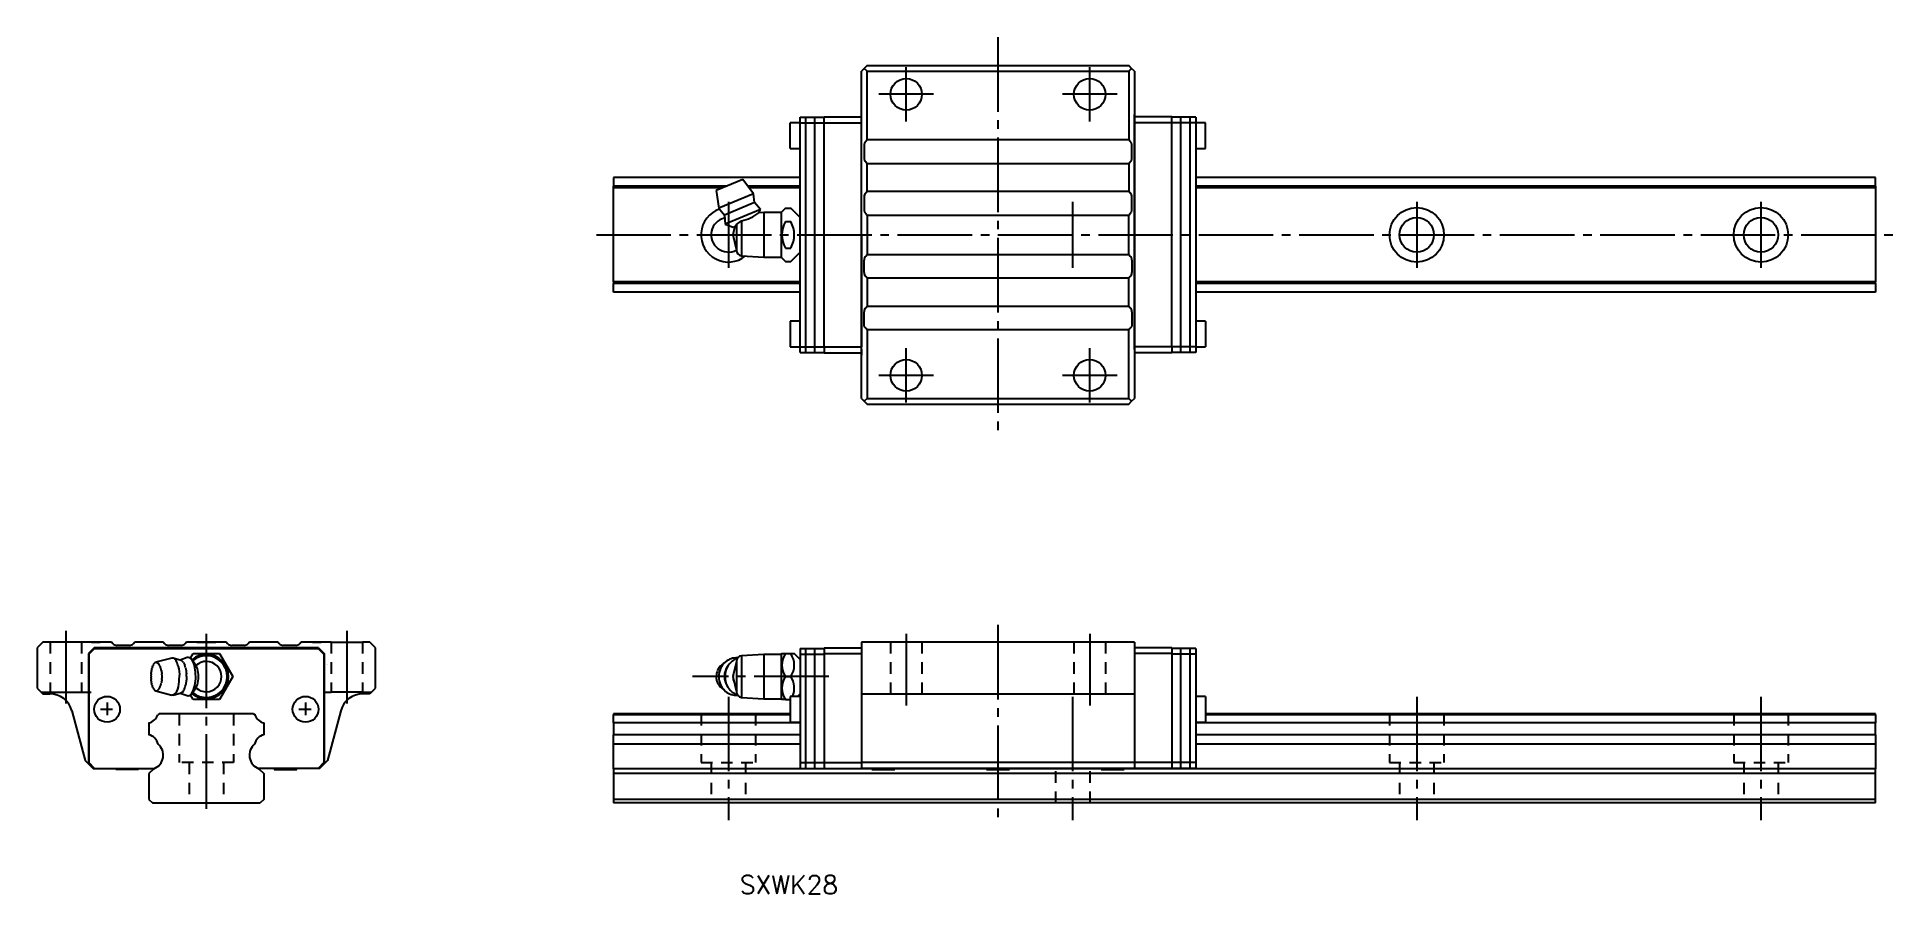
# Model space of a CAD drawing. Extents: x -67 to 257, y 1977 to 2127.
import ezdxf

# ---------------------------------------------------------------- set-up
doc = ezdxf.new("R2010")
doc.units = 0
doc.linetypes.add('CENTER', pattern=[17.5, 13, -1.5, 1.5, -1.5])
doc.linetypes.add('DASHED', pattern=[3.5, 2, -1.5])
doc.layers.get('0').update_dxf_attribs({"linetype": 'CONTINUOUS'})
doc.layers.add('CENTER', color=1, linetype='CENTER')
doc.styles.get("Standard").update_dxf_attribs({"font": 'txt.shx', "bigfont": '@extfont2.shx'})

msp = doc.modelspace()

# ---------------------------------------------------------------- linework, layer by layer
at = {"color": 7, "linetype": 'CONTINUOUS'}
for p, q in [((77.34, 2121.29), (76.84, 2120.79)), ((76.84, 2063.79), (76.84, 2120.79)), ((77.84, 2121.79), (77.34, 2121.29)), ((77.84, 2120.79), (77.34, 2121.29)), ((77.84, 2121.79), (123.44, 2121.79)), ((77.84, 2108.84), (77.84, 2120.79)), ((77.84, 2120.79), (123.44, 2120.79)), ((123.94, 2121.29), (123.44, 2121.79)), ((123.94, 2121.29), (123.44, 2120.79)), ((123.44, 2120.79), (123.44, 2108.84)), ((124.44, 2120.79), (123.94, 2121.29)), ((124.44, 2120.79), (124.44, 2063.79)), ((66.14, 2071.79), (66.14, 2112.79)), ((66.14, 2112.79), (70.34, 2112.79)), ((67.14, 2071.79), (67.14, 2112.79)), ((68.74, 2071.79), (68.74, 2112.79)), ((70.34, 2112.84), (76.84, 2112.84)), ((70.34, 2111.84), (70.34, 2112.84)), ((76.84, 2112.29), (76.84, 2113.29)), ((76.84, 2111.84), (76.84, 2112.89)), ((124.44, 2112.29), (124.44, 2113.29)), ((124.44, 2112.89), (124.44, 2111.84)), ((130.94, 2112.84), (124.44, 2112.84)), ((130.94, 2111.84), (130.94, 2112.84)), ((135.14, 2112.79), (130.94, 2112.79)), ((132.54, 2071.79), (132.54, 2112.79)), ((134.14, 2071.79), (134.14, 2112.79)), ((135.14, 2112.79), (135.14, 2071.79)), ((64.44, 2107.34), (64.44, 2111.84)), ((66.14, 2111.84), (64.44, 2111.84)), ((66.14, 2111.79), (70.34, 2111.79)), ((70.34, 2072.74), (70.34, 2111.84)), ((70.34, 2111.84), (76.84, 2111.84)), ((76.84, 2072.29), (76.84, 2112.29)), ((76.84, 2092.29), (76.84, 2111.84)), ((76.84, 2092.29), (76.84, 2111.84)), ((124.44, 2072.29), (124.44, 2112.29)), ((130.94, 2111.84), (124.44, 2111.84)), ((124.44, 2092.29), (124.44, 2111.84)), ((124.44, 2111.84), (124.44, 2092.29)), ((130.94, 2072.74), (130.94, 2111.84)), ((135.14, 2111.79), (130.94, 2111.79)), ((136.84, 2111.84), (135.14, 2111.84)), ((136.84, 2107.34), (136.84, 2111.84)), ((64.44, 2107.34), (66.14, 2107.34)), ((77.3, 2107.98), (77.29, 2107.93)), ((77.29, 2107.93), (77.29, 2107.88)), ((77.29, 2107.88), (77.29, 2105.71)), ((77.31, 2108.07), (77.3, 2108.02)), ((77.3, 2108.02), (77.3, 2107.98)), ((77.32, 2108.12), (77.31, 2108.07)), ((77.34, 2108.17), (77.32, 2108.12)), ((77.35, 2108.21), (77.34, 2108.17)), ((77.37, 2108.26), (77.35, 2108.21)), ((77.39, 2108.3), (77.37, 2108.26)), ((77.41, 2108.35), (77.39, 2108.3)), ((77.43, 2108.39), (77.41, 2108.35)), ((77.46, 2108.43), (77.43, 2108.39)), ((77.49, 2108.47), (77.46, 2108.43)), ((77.52, 2108.51), (77.49, 2108.47)), ((77.55, 2108.55), (77.52, 2108.51)), ((77.59, 2108.58), (77.55, 2108.55)), ((77.84, 2108.84), (77.59, 2108.58)), ((123.44, 2108.84), (77.84, 2108.84)), ((123.7, 2108.58), (123.44, 2108.84)), ((123.73, 2108.55), (123.7, 2108.58)), ((123.77, 2108.51), (123.73, 2108.55)), ((123.8, 2108.47), (123.77, 2108.51)), ((123.82, 2108.43), (123.8, 2108.47)), ((123.85, 2108.39), (123.82, 2108.43)), ((123.87, 2108.35), (123.85, 2108.39)), ((123.9, 2108.3), (123.87, 2108.35)), ((123.92, 2108.26), (123.9, 2108.3)), ((123.93, 2108.21), (123.92, 2108.26)), ((123.95, 2108.17), (123.93, 2108.21)), ((123.96, 2108.12), (123.95, 2108.17)), ((123.97, 2108.07), (123.96, 2108.12)), ((123.98, 2108.02), (123.97, 2108.07)), ((123.99, 2107.98), (123.98, 2108.02)), ((123.99, 2107.93), (123.99, 2107.98)), ((123.99, 2107.88), (123.99, 2107.93)), ((123.99, 2105.71), (123.99, 2107.88)), ((135.14, 2107.34), (136.84, 2107.34)), ((77.59, 2105), (77.84, 2104.74)), ((77.84, 2104.74), (123.44, 2104.74)), ((77.84, 2099.84), (77.84, 2104.74)), ((123.44, 2104.74), (123.7, 2105)), ((123.44, 2104.74), (123.44, 2099.84)), ((66.14, 2102.29), (33.64, 2102.29)), ((33.64, 2102.29), (33.64, 2100.77)), ((53.36, 2100.77), (33.64, 2100.77)), ((33.64, 2100.49), (33.64, 2100.77)), ((33.64, 2084.09), (33.64, 2100.49)), ((52.68, 2100.49), (33.64, 2100.49)), ((56.15, 2101.93), (51.54, 2100.02)), ((51.54, 2100.02), (51.98, 2096.96)), ((58, 2099.45), (56.15, 2101.93)), ((66.14, 2100.77), (57.02, 2100.77)), ((66.14, 2100.49), (57.23, 2100.49)), ((77.84, 2099.84), (77.59, 2099.58)), ((123.44, 2099.84), (77.84, 2099.84)), ((123.7, 2099.58), (123.44, 2099.84)), ((253.64, 2102.29), (135.14, 2102.29)), ((253.64, 2100.77), (135.14, 2100.77)), ((253.64, 2100.49), (135.14, 2100.49)), ((253.64, 2100.77), (253.64, 2102.29)), ((253.64, 2100.77), (253.64, 2100.49)), ((253.64, 2100.49), (253.64, 2084.09)), ((58, 2099.45), (51.98, 2096.96)), ((51.98, 2096.96), (52.95, 2095.73)), ((58.19, 2097.9), (52.95, 2095.73)), ((59.23, 2096.71), (53.06, 2094.15)), ((58.19, 2097.9), (58, 2099.45)), ((59.23, 2096.71), (58.19, 2097.9)), ((58.95, 2096.11), (59.23, 2096.71)), ((63.59, 2096.91), (62.84, 2096.17)), ((63.59, 2096.91), (64.52, 2096.91)), ((66.14, 2095.29), (64.52, 2096.91)), ((77.29, 2098.88), (77.29, 2096.71)), ((123.99, 2096.71), (123.99, 2098.88)), ((52.95, 2095.73), (53.06, 2094.15)), ((53.06, 2094.15), (54.45, 2093.65)), ((54.78, 2093.79), (54.44, 2092.29)), ((54.45, 2093.65), (54.92, 2093.84)), ((54.92, 2093.84), (55.04, 2094.1)), ((55.04, 2094.1), (55.92, 2094.74)), ((55.04, 2094.1), (55.04, 2089.64)), ((55.92, 2094.74), (55.92, 2088.65)), ((59.84, 2096.17), (58.95, 2096.11)), ((58.95, 2096.11), (58.95, 2096.11)), ((58.95, 2096.11), (58.95, 2096.11)), ((59.84, 2096.17), (59.84, 2088.42)), ((62.84, 2096.17), (59.84, 2096.17)), ((62.84, 2096.17), (62.84, 2088.42)), ((63.59, 2094.6), (64.52, 2094.6)), ((77.59, 2096), (77.84, 2095.74)), ((77.84, 2095.74), (123.44, 2095.74)), ((77.84, 2095.74), (77.84, 2088.84)), ((77.84, 2093.94), (77.84, 2090.64)), ((123.44, 2095.74), (123.7, 2096)), ((123.44, 2088.84), (123.44, 2095.74)), ((123.44, 2090.64), (123.44, 2093.94)), ((54.44, 2092.29), (55.04, 2089.64)), ((63.59, 2089.98), (64.52, 2089.98)), ((76.84, 2092.29), (76.84, 2072.74)), ((76.84, 2072.74), (76.84, 2092.29)), ((124.44, 2092.29), (124.44, 2072.74)), ((124.44, 2092.29), (124.44, 2072.74)), ((55.92, 2088.65), (59.84, 2088.42)), ((59.84, 2088.42), (62.84, 2088.42)), ((62.84, 2088.42), (63.59, 2087.67)), ((63.59, 2087.67), (64.52, 2087.67)), ((64.52, 2087.67), (66.14, 2089.29)), ((77.29, 2085.71), (77.29, 2087.88)), ((77.59, 2088.58), (77.84, 2088.84)), ((77.84, 2088.84), (123.44, 2088.84)), ((123.44, 2088.84), (123.7, 2088.58)), ((123.99, 2087.88), (123.99, 2085.71)), ((66.14, 2084.09), (33.64, 2084.09)), ((33.64, 2084.09), (33.64, 2083.81)), ((66.14, 2083.81), (33.64, 2083.81)), ((33.64, 2082.29), (33.64, 2083.81)), ((77.84, 2084.74), (77.59, 2085)), ((123.44, 2084.74), (77.84, 2084.74)), ((77.84, 2084.74), (77.84, 2079.84)), ((123.7, 2085), (123.44, 2084.74)), ((123.44, 2079.84), (123.44, 2084.74)), ((253.64, 2084.09), (135.14, 2084.09)), ((253.64, 2083.81), (135.14, 2083.81)), ((253.64, 2083.81), (253.64, 2084.09)), ((253.64, 2083.81), (253.64, 2082.29)), ((66.14, 2082.29), (33.64, 2082.29)), ((253.64, 2082.29), (135.14, 2082.29)), ((66.14, 2077.24), (64.44, 2077.24)), ((64.44, 2077.24), (64.44, 2072.74)), ((77.29, 2076.71), (77.29, 2078.88)), ((77.59, 2079.58), (77.84, 2079.84)), ((77.84, 2079.84), (123.44, 2079.84)), ((123.44, 2079.84), (123.7, 2079.58)), ((123.99, 2078.88), (123.99, 2076.71)), ((136.84, 2077.24), (135.14, 2077.24)), ((136.84, 2077.24), (136.84, 2072.74)), ((77.29, 2076.66), (77.29, 2076.71)), ((77.3, 2076.61), (77.29, 2076.66)), ((77.3, 2076.56), (77.3, 2076.61)), ((77.31, 2076.51), (77.3, 2076.56)), ((77.32, 2076.46), (77.31, 2076.51)), ((77.34, 2076.42), (77.32, 2076.46)), ((77.35, 2076.37), (77.34, 2076.42)), ((77.37, 2076.32), (77.35, 2076.37)), ((77.39, 2076.28), (77.37, 2076.32)), ((77.41, 2076.23), (77.39, 2076.28)), ((77.43, 2076.19), (77.41, 2076.23)), ((77.46, 2076.15), (77.43, 2076.19)), ((77.49, 2076.11), (77.46, 2076.15)), ((77.52, 2076.07), (77.49, 2076.11)), ((77.55, 2076.03), (77.52, 2076.07)), ((77.59, 2076), (77.55, 2076.03)), ((77.84, 2075.74), (77.59, 2076)), ((123.44, 2075.74), (77.84, 2075.74)), ((77.84, 2075.74), (77.84, 2063.79)), ((123.7, 2076), (123.44, 2075.74)), ((123.44, 2063.79), (123.44, 2075.74)), ((123.73, 2076.03), (123.7, 2076)), ((123.77, 2076.07), (123.73, 2076.03)), ((123.8, 2076.11), (123.77, 2076.07)), ((123.82, 2076.15), (123.8, 2076.11)), ((123.85, 2076.19), (123.82, 2076.15)), ((123.87, 2076.23), (123.85, 2076.19)), ((123.9, 2076.28), (123.87, 2076.23)), ((123.92, 2076.32), (123.9, 2076.28)), ((123.93, 2076.37), (123.92, 2076.32)), ((123.95, 2076.42), (123.93, 2076.37)), ((123.96, 2076.46), (123.95, 2076.42)), ((123.97, 2076.51), (123.96, 2076.46)), ((123.98, 2076.56), (123.97, 2076.51)), ((123.99, 2076.61), (123.98, 2076.56)), ((123.99, 2076.71), (123.99, 2076.66)), ((123.99, 2076.66), (123.99, 2076.61)), ((64.44, 2072.74), (66.14, 2072.74)), ((66.14, 2072.79), (70.34, 2072.79)), ((66.14, 2071.79), (70.34, 2071.79)), ((70.34, 2072.74), (76.84, 2072.74)), ((70.34, 2072.74), (70.34, 2071.74)), ((70.34, 2071.74), (76.84, 2071.74)), ((76.84, 2071.69), (76.84, 2072.74)), ((76.84, 2072.29), (76.84, 2071.29)), ((130.94, 2072.74), (124.44, 2072.74)), ((124.44, 2072.74), (124.44, 2071.69)), ((124.44, 2072.29), (124.44, 2071.29)), ((130.94, 2071.74), (124.44, 2071.74)), ((135.14, 2072.79), (130.94, 2072.79)), ((130.94, 2072.74), (130.94, 2071.74)), ((135.14, 2071.79), (130.94, 2071.79)), ((135.14, 2072.74), (136.84, 2072.74)), ((76.84, 2063.79), (77.34, 2063.29)), ((77.84, 2063.79), (77.34, 2063.29)), ((77.34, 2063.29), (77.84, 2062.79)), ((77.84, 2063.79), (123.44, 2063.79)), ((77.84, 2062.79), (123.44, 2062.79)), ((123.94, 2063.29), (123.44, 2063.79)), ((123.44, 2062.79), (123.94, 2063.29)), ((123.94, 2063.29), (124.44, 2063.79)), ((-65.86, 2021.29), (-66.86, 2020.29)), ((-66.86, 2020.29), (-66.86, 2013.29)), ((-64.61, 2021.29), (-65.86, 2021.29)), ((-59.11, 2021.29), (-64.61, 2021.29)), ((-53.91, 2021.29), (-59.11, 2021.29)), ((-56.91, 2020.29), (-57.91, 2019.29)), ((-57.91, 2019.29), (-57.91, 2000.29)), ((-56.86, 2020.19), (-57.86, 2019.19)), ((-56.86, 2020.19), (-57.86, 2019.19)), ((-57.86, 2019.19), (-57.86, 2009.59)), ((-57.86, 2019.19), (-57.86, 2012.09)), ((-57.36, 2021.29), (-55.86, 2021.29)), ((-17.81, 2020.29), (-56.91, 2020.29)), ((-56.86, 2020.19), (-37.36, 2020.19)), ((-37.36, 2020.19), (-56.86, 2020.19)), ((-53.65, 2021.03), (-53.91, 2021.29)), ((-50.77, 2020.74), (-52.94, 2020.74)), ((-49.81, 2021.29), (-50.06, 2021.03)), ((-44.91, 2021.29), (-49.81, 2021.29)), ((-44.65, 2021.03), (-44.91, 2021.29)), ((-41.77, 2020.74), (-43.94, 2020.74)), ((-40.81, 2021.29), (-41.06, 2021.03)), ((-33.91, 2021.29), (-40.81, 2021.29)), ((-40.13, 2018.49), (-39.67, 2019.29)), ((-39.67, 2019.29), (-35.05, 2019.29)), ((-35.71, 2021.29), (-39.01, 2021.29)), ((-39.01, 2021.29), (-35.71, 2021.29)), ((-37.36, 2020.19), (-17.86, 2020.19)), ((-37.36, 2020.19), (-17.86, 2020.19)), ((-17.86, 2020.19), (-37.36, 2020.19)), ((-35.05, 2019.29), (-32.74, 2015.29)), ((-33.65, 2021.03), (-33.91, 2021.29)), ((-30.77, 2020.74), (-32.94, 2020.74)), ((-29.81, 2021.29), (-30.06, 2021.03)), ((-24.91, 2021.29), (-29.81, 2021.29)), ((-24.65, 2021.03), (-24.91, 2021.29)), ((-21.77, 2020.74), (-23.94, 2020.74)), ((-20.81, 2021.29), (-21.06, 2021.03)), ((-15.61, 2021.29), (-20.81, 2021.29)), ((-18.86, 2021.29), (-17.36, 2021.29)), ((-17.86, 2020.19), (-16.86, 2019.19)), ((-17.86, 2020.19), (-16.86, 2019.19)), ((-17.86, 2020.19), (-16.86, 2019.19)), ((-17.81, 2020.29), (-16.81, 2019.29)), ((-16.86, 2019.19), (-16.86, 2009.59)), ((-16.86, 2019.19), (-16.86, 2012.09)), ((-16.86, 2019.19), (-16.86, 2012.09)), ((-16.81, 2019.29), (-16.81, 2000.29)), ((-15.61, 2021.29), (-10.11, 2021.29)), ((-8.86, 2021.29), (-10.11, 2021.29)), ((-7.86, 2020.29), (-8.86, 2021.29)), ((-7.86, 2013.29), (-7.86, 2020.29)), ((59.84, 2019.17), (55.92, 2018.93)), ((55.92, 2018.93), (55.92, 2011.65)), ((62.84, 2019.17), (59.84, 2019.17)), ((59.84, 2019.17), (59.84, 2011.42)), ((62.97, 2019.29), (62.84, 2019.17)), ((62.84, 2019.17), (62.84, 2011.42)), ((62.97, 2019.29), (63.59, 2019.29)), ((63.59, 2019.29), (64.52, 2019.29)), ((64.52, 2019.29), (65.14, 2019.29)), ((66.14, 2018.29), (65.14, 2019.29)), ((66.14, 2020.19), (66.14, 1999.29)), ((66.14, 2020.19), (70.34, 2020.19)), ((66.14, 2019.19), (70.34, 2019.19)), ((67.14, 1999.29), (67.14, 2020.19)), ((68.74, 1999.29), (68.74, 2020.19)), ((70.34, 2020.29), (76.84, 2020.29)), ((70.34, 2020.29), (70.34, 2019.29)), ((70.34, 2019.29), (76.84, 2019.29)), ((70.34, 2019.29), (70.34, 2000.29)), ((124.44, 2021.29), (76.84, 2021.29)), ((76.84, 2021.29), (76.84, 2020.29)), ((76.84, 2020.29), (76.84, 2013.79)), ((124.44, 2021.29), (124.44, 2020.29)), ((130.94, 2020.29), (124.44, 2020.29)), ((124.44, 2020.29), (124.44, 2013.79)), ((130.94, 2019.29), (124.44, 2019.29)), ((130.94, 2020.29), (130.94, 2019.29)), ((135.14, 2020.19), (130.94, 2020.19)), ((130.94, 2019.29), (130.94, 2000.29)), ((135.14, 2019.19), (130.94, 2019.19)), ((132.54, 1999.29), (132.54, 2020.19)), ((134.14, 1999.29), (134.14, 2020.19)), ((135.14, 2020.19), (135.14, 1999.29)), ((-43.4, 2018.53), (-46.14, 2017.78)), ((-43.12, 2018.53), (-43.4, 2018.53)), ((-41.76, 2018.11), (-43.12, 2018.53)), ((-40.68, 2018.6), (-41.9, 2018.15)), ((-39.5, 2017.71), (-39.92, 2018.27)), ((-39.17, 2017.22), (-39.5, 2017.71)), ((-38.91, 2016.72), (-39.17, 2017.22)), ((53.15, 2017.87), (52.43, 2017.27)), ((55.04, 2017.94), (54.44, 2015.29)), ((55.04, 2017.94), (55.04, 2012.64)), ((-66.86, 2013.29), (-66.16, 2012.59)), ((-66.16, 2012.59), (-65.86, 2012.29)), ((-66.16, 2012.59), (-64.61, 2012.59)), ((-65.86, 2012.29), (-64.66, 2012.29)), ((-64.61, 2012.59), (-59.11, 2012.59)), ((-59.11, 2012.59), (-57.46, 2012.59)), ((-46.14, 2012.81), (-43.4, 2012.05)), ((-43.12, 2012.05), (-41.76, 2012.48)), ((-41.9, 2012.43), (-40.68, 2011.98)), ((-39.92, 2012.31), (-39.5, 2012.87)), ((-39.5, 2012.87), (-39.17, 2013.36)), ((-39.17, 2013.36), (-38.91, 2013.86)), ((-32.74, 2015.29), (-35.05, 2011.29)), ((-16.81, 2012.59), (-15.61, 2012.59)), ((-10.11, 2012.59), (-15.61, 2012.59)), ((-10.11, 2012.59), (-8.56, 2012.59)), ((-8.86, 2012.29), (-10.06, 2012.29)), ((-8.56, 2012.59), (-8.86, 2012.29)), ((-8.56, 2012.59), (-7.86, 2013.29)), ((54.44, 2015.29), (55.04, 2012.64)), ((63.59, 2015.29), (64.52, 2015.29)), ((65.69, 2011.84), (66.14, 2012.29)), ((76.84, 2013.79), (76.84, 2000.29)), ((76.84, 2012.29), (124.44, 2012.29)), ((124.44, 2013.79), (124.44, 2000.29)), ((-60.8, 2009.33), (-58.47, 2000.66)), ((-57.86, 2009.59), (-57.86, 2000.29)), ((-55.81, 2009.59), (-53.71, 2009.59)), ((-54.66, 2010.79), (-54.66, 2008.59)), ((-43.12, 2012.05), (-43.4, 2012.05)), ((-39.67, 2011.29), (-40.13, 2012.09)), ((-35.05, 2011.29), (-39.67, 2011.29)), ((-21.21, 2009.59), (-19.11, 2009.59)), ((-20.06, 2010.79), (-20.06, 2008.59)), ((-16.86, 2009.59), (-16.86, 2000.29)), ((-13.92, 2009.33), (-16.24, 2000.66)), ((55.92, 2011.65), (59.84, 2011.42)), ((59.84, 2011.42), (62.84, 2011.42)), ((62.84, 2011.42), (62.97, 2011.29)), ((63.59, 2011.29), (62.97, 2011.29)), ((63.59, 2011.29), (64.44, 2011.29)), ((64.44, 2011.84), (64.44, 2007.34)), ((66.14, 2011.84), (64.44, 2011.84)), ((136.84, 2011.84), (135.14, 2011.84)), ((136.84, 2011.84), (136.84, 2007.34)), ((-57.86, 2007.09), (-57.86, 2000.29)), ((-47.36, 2007.23), (-47.36, 2005.15)), ((-45.56, 2008.79), (-45.84, 2008.63)), ((-29.16, 2008.79), (-45.56, 2008.79)), ((-29.16, 2008.79), (-28.87, 2008.63)), ((-27.36, 2007.23), (-27.36, 2005.15)), ((-16.86, 2007.09), (-16.86, 2000.29)), ((-16.86, 2007.09), (-16.86, 2000.29)), ((64.44, 2008.79), (33.64, 2008.79)), ((33.64, 2008.79), (33.64, 2008.63)), ((64.44, 2008.63), (33.64, 2008.63)), ((33.64, 2007.23), (33.64, 2008.63)), ((66.14, 2007.23), (33.64, 2007.23)), ((33.64, 2007.23), (33.64, 2005.15)), ((64.44, 2007.34), (66.14, 2007.34)), ((135.14, 2007.34), (136.84, 2007.34)), ((253.64, 2007.23), (135.14, 2007.23)), ((253.64, 2008.79), (136.84, 2008.79)), ((253.64, 2008.63), (136.84, 2008.63)), ((253.64, 2008.63), (253.64, 2008.79)), ((253.64, 2008.63), (253.64, 2007.23)), ((253.64, 2005.15), (253.64, 2007.23)), ((66.14, 2005.15), (33.64, 2005.15)), ((33.64, 2003.53), (33.64, 2005.15)), ((66.14, 2003.53), (33.64, 2003.53)), ((33.64, 1999.24), (33.64, 2003.53)), ((253.64, 2005.15), (135.14, 2005.15)), ((253.64, 2003.53), (135.14, 2003.53)), ((253.64, 2005.15), (253.64, 2003.53)), ((253.64, 2003.53), (253.64, 1999.24)), ((-58.47, 2000.66), (-57.46, 1999.64)), ((-58.11, 2000.29), (-57.11, 1999.29)), ((-57.11, 1999.29), (-58.11, 2000.29)), ((-57.91, 2000.29), (-56.91, 1999.29)), ((-57.86, 2000.29), (-56.86, 1999.29)), ((-57.86, 2000.29), (-56.86, 1999.29)), ((-57.46, 1999.64), (-57.11, 1999.29)), ((-57.11, 1999.29), (-56.91, 1999.29)), ((-56.91, 1999.29), (-56.86, 1999.29)), ((-56.86, 1999.29), (-51.69, 1999.29)), ((-56.86, 1999.29), (-51.69, 1999.29)), ((-53.16, 1999.29), (-53.16, 1999.09)), ((-51.69, 1999.29), (-47.77, 1999.29)), ((-51.69, 1999.29), (-47.77, 1999.29)), ((-49.16, 1999.09), (-49.16, 1999.29)), ((-47.77, 1999.29), (-46.38, 1999.29)), ((-47.77, 1999.29), (-46.38, 1999.29)), ((-46.51, 1999.24), (-47.36, 1998.39)), ((-26.94, 1999.29), (-28.34, 1999.29)), ((-26.94, 1999.29), (-28.34, 1999.29)), ((-26.94, 1999.29), (-28.34, 1999.29)), ((-28.21, 1999.24), (-27.36, 1998.39)), ((-23.03, 1999.29), (-26.94, 1999.29)), ((-23.03, 1999.29), (-26.94, 1999.29)), ((-23.03, 1999.29), (-26.94, 1999.29)), ((-25.56, 1999.29), (-25.56, 1999.09)), ((-17.86, 1999.29), (-23.03, 1999.29)), ((-17.86, 1999.29), (-23.03, 1999.29)), ((-17.86, 1999.29), (-23.03, 1999.29)), ((-21.56, 1999.09), (-21.56, 1999.29)), ((-16.86, 2000.29), (-17.86, 1999.29)), ((-16.86, 2000.29), (-17.86, 1999.29)), ((-16.86, 2000.29), (-17.86, 1999.29)), ((-17.81, 1999.29), (-17.86, 1999.29)), ((-16.81, 2000.29), (-17.81, 1999.29)), ((-17.61, 1999.29), (-17.81, 1999.29)), ((-16.61, 2000.29), (-17.61, 1999.29)), ((-16.61, 2000.29), (-17.61, 1999.29)), ((-17.61, 1999.29), (-17.26, 1999.64)), ((-16.24, 2000.66), (-17.26, 1999.64)), ((78.64, 1999.24), (33.64, 1999.24)), ((33.64, 1999.24), (33.64, 1998.39)), ((66.14, 2000.29), (70.34, 2000.29)), ((66.14, 1999.29), (70.34, 1999.29)), ((70.34, 2000.29), (76.84, 2000.29)), ((70.34, 2000.29), (70.34, 1999.29)), ((70.34, 1999.29), (76.84, 1999.29)), ((124.44, 2000.29), (76.84, 2000.29)), ((76.84, 2000.29), (76.84, 1999.29)), ((124.44, 1999.29), (76.84, 1999.29)), ((78.64, 1999.29), (78.64, 1999.09)), ((82.64, 1999.09), (82.64, 1999.29)), ((98.64, 1999.24), (82.64, 1999.24)), ((98.64, 1999.29), (98.64, 1999.09)), ((102.64, 1999.09), (102.64, 1999.29)), ((118.64, 1999.24), (102.64, 1999.24)), ((118.64, 1999.29), (118.64, 1999.09)), ((122.64, 1999.09), (122.64, 1999.29)), ((253.64, 1999.24), (122.64, 1999.24)), ((130.94, 2000.29), (124.44, 2000.29)), ((124.44, 2000.29), (124.44, 1999.29)), ((130.94, 1999.29), (124.44, 1999.29)), ((135.14, 2000.29), (130.94, 2000.29)), ((130.94, 2000.29), (130.94, 1999.29)), ((135.14, 1999.29), (130.94, 1999.29)), ((253.64, 1998.39), (253.64, 1999.24)), ((-49.16, 1999.09), (-53.16, 1999.09)), ((-47.36, 1998.39), (-47.36, 1993.89)), ((-27.36, 1998.39), (-27.36, 1993.89)), ((-25.56, 1999.09), (-21.56, 1999.09)), ((253.64, 1998.39), (33.64, 1998.39)), ((33.64, 1998.39), (33.64, 1993.89)), ((78.64, 1999.09), (82.64, 1999.09)), ((98.64, 1999.09), (102.64, 1999.09)), ((118.64, 1999.09), (122.64, 1999.09)), ((253.64, 1993.89), (253.64, 1998.39)), ((-47.36, 1993.89), (-46.76, 1993.29)), ((-46.76, 1993.29), (-27.96, 1993.29)), ((-27.36, 1993.89), (-27.96, 1993.29)), ((253.64, 1993.89), (33.64, 1993.89)), ((33.64, 1993.89), (33.64, 1993.29)), ((253.64, 1993.29), (33.64, 1993.29)), ((253.64, 1993.29), (253.64, 1993.89))]:
    msp.add_line(p, q, dxfattribs=at)
at = {"color": 3, "linetype": 'DASHED'}
for p, q in [((-64.61, 2021.29), (-64.61, 2012.59)), ((-59.11, 2021.29), (-59.11, 2012.59)), ((-15.61, 2021.29), (-15.61, 2012.59)), ((-10.11, 2021.29), (-10.11, 2012.59)), ((81.89, 2021.29), (81.89, 2012.29)), ((87.39, 2021.29), (87.39, 2012.29)), ((113.89, 2021.29), (113.89, 2012.29)), ((119.39, 2021.29), (119.39, 2012.29)), ((-42.11, 2008.79), (-42.11, 2000.29)), ((-32.61, 2008.79), (-32.61, 2000.29)), ((48.89, 2008.79), (48.89, 2000.29)), ((58.39, 2008.79), (58.39, 2000.29)), ((168.89, 2008.79), (168.89, 2000.29)), ((178.39, 2008.79), (178.39, 2000.29)), ((228.89, 2008.79), (228.89, 2000.29)), ((238.39, 2008.79), (238.39, 2000.29)), ((-32.61, 2000.29), (-42.11, 2000.29)), ((-40.36, 2000.29), (-40.36, 1993.29)), ((-34.36, 2000.29), (-34.36, 1993.29)), ((48.89, 2000.29), (58.39, 2000.29)), ((50.64, 2000.29), (50.64, 1993.29)), ((56.64, 2000.29), (56.64, 1993.29)), ((168.89, 2000.29), (178.39, 2000.29)), ((170.64, 2000.29), (170.64, 1993.29)), ((176.64, 2000.29), (176.64, 1993.29)), ((228.89, 2000.29), (238.39, 2000.29)), ((230.64, 2000.29), (230.64, 1993.29)), ((236.64, 2000.29), (236.64, 1993.29)), ((110.64, 1998.79), (110.64, 1993.29)), ((116.64, 1998.79), (116.64, 1993.29))]:
    msp.add_line(p, q, dxfattribs=at)
at = {"color": 7, "linetype": 'CONTINUOUS'}
for centre, radius in [((84.64, 2116.79), 2.75), ((116.64, 2116.79), 2.75), ((173.64, 2092.29), 4.75), ((233.64, 2092.29), 4.75), ((173.64, 2092.29), 3), ((233.64, 2092.29), 3), ((84.64, 2067.79), 2.75), ((116.64, 2067.79), 2.75), ((-54.66, 2009.59), 2.25), ((-20.06, 2009.59), 2.25)]:
    msp.add_circle(centre, radius, dxfattribs=at)
for centre, radius, start, end in [((78.29, 2105.71), 1, 180, 225), ((122.99, 2105.71), 1, 315, 0), ((78.29, 2098.88), 1, 135, 180), ((122.99, 2098.88), 1, 0, 45), ((53.64, 2092.29), 4.75, 108.7693, 309.1169), ((78.29, 2096.71), 1, 180, 225), ((122.99, 2096.71), 1, 315, 0), ((53.64, 2092.29), 3, 102.6947, 297.8183), ((54.53, 2101.85), 7.24, 281.1312, 307.648), ((67.59, 2092.29), 4.62, 150.0092, 209.9908), ((60.52, 2092.29), 4.62, 330.0001, 29.9999), ((56.04, 2089.64), 1, 180, 263.2229), ((78.29, 2087.88), 1, 135, 180), ((122.99, 2087.88), 1, 0, 45), ((78.29, 2085.71), 1, 180, 225), ((122.99, 2085.71), 1, 315, 0), ((78.29, 2078.88), 1, 135, 180), ((122.99, 2078.88), 1, 0, 45), ((-52.94, 2021.74), 1, 225, 270), ((-50.77, 2021.74), 1, 270, 315), ((-43.94, 2021.74), 1, 225, 270), ((-41.77, 2021.74), 1, 270, 315), ((-37.36, 2015.29), 3.88, 229.2393, 130.7607), ((-37.36, 2015.29), 3.64, 229.0058, 130.9942), ((-32.94, 2021.74), 1, 225, 270), ((-30.77, 2021.74), 1, 270, 315), ((-23.94, 2021.74), 1, 225, 270), ((-21.77, 2021.74), 1, 270, 315), ((56.04, 2017.94), 1, 96.7771, 180), ((66.51, 2017.29), 3.54, 145.6279, 214.3721), ((61.6, 2017.29), 3.54, 325.6279, 34.3721), ((-50.7, 2015.57), 3.71, 356.9724, 0.0616), ((-45.18, 2015.58), 1.81, 173.733, 180.0616), ((-50.83, 2016.2), 3.87, 353.733, 356.7047), ((-45.2, 2015.88), 1.77, 170.1836, 176.7047), ((-51.2, 2016.91), 4.32, 350.1836, 352.8665), ((-45.25, 2016.17), 1.68, 165.9229, 172.8665), ((-52.41, 2017.97), 5.71, 345.9229, 347.9835), ((-45.35, 2016.46), 1.51, 160.0922, 167.9835), ((-68.62, 2024.89), 23.24, 340.0922, 340.6158), ((-45.58, 2016.78), 1.18, 149.9462, 160.6158), ((-44.52, 2016.17), 2.41, 144.2871, 149.9462), ((-46.08, 2017.29), 0.49, 97.1639, 144.2871), ((-46.19, 2017.15), 0.628, 42.7713, 85.8209), ((-47.02, 2016.39), 1.76, 34.4113, 42.7713), ((-46.7, 2016.6), 1.37, 24.8028, 34.4113), ((-51.02, 2014.61), 6.13, 22.7591, 24.8028), ((-47.06, 2016.27), 1.84, 16.1339, 22.7591), ((-78.72, 2007.11), 34.79, 15.7913, 16.1339), ((-47.28, 2016), 2.12, 10.2366, 15.7913), ((-14.23, 2021.97), 31.46, 190.2366, 190.607), ((-47.4, 2015.76), 2.29, 5.5412, 10.607), ((-28.91, 2017.55), 16.29, 185.5412, 186.2483), ((-47.47, 2015.52), 2.37, 1.408, 6.2483), ((-31.53, 2015.91), 13.57, 181.408, 182.2531), ((-43.54, 2017.53), 1.08, 21.0278, 67.2834), ((-63.1, 2010.01), 22.03, 18.6519, 21.0278), ((-46.21, 2015.71), 4.21, 354.2322, 18.6519), ((-42.34, 2016.84), 1.39, 55.0676, 65.0564), ((-41.92, 2017.46), 0.646, 25.4744, 55.0676), ((-20.9, 2027.47), 22.64, 205.4744, 206.7542), ((-42.36, 2016.65), 1.4, 7.3483, 26.7542), ((-15.92, 2020.06), 25.26, 187.3483, 189.748), ((-42.6, 2015.48), 1.81, 354.0912, 9.748), ((-40.5, 2018.12), 0.511, 60.8171, 110.5992), ((-40.73, 2017.71), 0.984, 34.9878, 60.8171), ((-42.56, 2016.42), 3.23, 7.3525, 34.9878), ((-61.41, 2013.99), 22.23, 3.3561, 7.3525), ((-37.36, 2015.29), 2.65, 226.8285, 133.1715), ((-44.02, 2015.29), 5.31, 344.3386, 15.6614), ((-16.86, 2018.07), 0.8, 307.9799, 308.6821), ((-8.36, 2017.82), 0.8, 307.9799, 308.6822), ((54.28, 2015.28), 2.75, 156.3696, 179.7225), ((53.99, 2015.41), 2.43, 129.9202, 156.3696), ((55.43, 2015.3), 3.45, 155.8923, 180.1998), ((55.28, 2015.37), 3.29, 130.7852, 155.8923), ((56.08, 2015.28), 3.14, 141.4466, 179.7942), ((56.51, 2015.31), 3.46, 163.2854, 180.3436), ((55, 2015.69), 2.86, 85.1547, 130.7852), ((56.66, 2015.27), 3.61, 146.9357, 163.2854), ((56.24, 2015.54), 3.11, 109.6894, 146.9357), ((56.85, 2015.29), 2.4, 154.7068, 179.7781), ((-64.66, 2008.29), 4, 15.0009, 89.9991), ((-45.17, 2015.28), 1.83, 176.9724, 183.2469), ((-50.71, 2014.97), 3.72, 0.1617, 3.2469), ((-45.18, 2014.98), 1.81, 180.1617, 186.4986), ((-50.84, 2014.34), 3.89, 3.5403, 6.4986), ((-45.2, 2014.69), 1.77, 183.5403, 190.0814), ((-51.24, 2013.61), 4.37, 7.4277, 10.0814), ((-45.25, 2014.39), 1.67, 187.4277, 194.4141), ((-52.59, 2012.51), 5.9, 12.4183, 14.4141), ((-45.36, 2014.1), 1.5, 192.4183, 200.4132), ((-80.32, 2001.09), 35.8, 20.0721, 20.4132), ((-45.61, 2013.77), 1.15, 200.0721, 211.1208), ((-44.83, 2014.24), 2.06, 211.1208, 217.8884), ((-46.08, 2013.27), 0.477, 217.8884, 242.119), ((-46.12, 2013.19), 0.381, 242.119, 267.2598), ((-46.18, 2013.4), 0.597, 273.2202, 298.7005), ((-46.17, 2013.39), 0.589, 298.7005, 314.972), ((-46.88, 2014.11), 1.59, 314.972, 324.4048), ((-46.67, 2013.95), 1.33, 324.4048, 334.4057), ((-50.54, 2015.81), 5.62, 334.4057, 336.6464), ((-47.04, 2014.3), 1.81, 336.6464, 343.3865), ((-72.84, 2021.99), 28.74, 343.3865, 343.8022), ((-47.26, 2014.56), 2.1, 343.8022, 349.4059), ((-11.14, 2007.81), 34.65, 169.0693, 169.4059), ((-47.39, 2014.81), 2.28, 349.0693, 354.1585), ((-28.54, 2012.88), 16.67, 173.4671, 174.1585), ((-47.46, 2015.05), 2.37, 353.4671, 358.3172), ((-47.48, 2015.28), 2.4, 357.4766, 2.2531), ((-31.46, 2014.58), 13.64, 177.4766, 178.3172), ((-44.29, 2013.78), 2.08, 304.0454, 352.8838), ((-117.32, 2022.9), 75.68, 352.8838, 354.2322), ((-42.05, 2013.26), 0.842, 290.5673, 338.4782), ((-61.51, 2020.94), 21.76, 338.4782, 340.7177), ((-43.48, 2014.63), 2.66, 340.7177, 1.156), ((-35.89, 2014.78), 4.94, 174.0912, 181.156), ((-40.42, 2012.58), 0.561, 300.5653, 331.7244), ((-45.41, 2015.26), 6.23, 331.7244, 345.9353), ((-44.33, 2014.99), 5.12, 345.9353, 3.3561), ((-10.06, 2008.29), 4, 90.0009, 164.9991), ((54.16, 2015.28), 2.63, 179.7225, 204.1854), ((54.08, 2015.24), 2.53, 204.1854, 229.5249), ((55.54, 2015.3), 3.56, 180.1998, 203.7081), ((55.2, 2015.15), 3.19, 203.7081, 230.0021), ((83.84, 2050.12), 48.38, 229.5249, 230.6346), ((55.93, 2015.28), 2.98, 179.7942, 196.5767), ((56.81, 2015.31), 3.76, 180.3436, 196.0273), ((56.17, 2015.35), 3.23, 196.5767, 217.9131), ((55.05, 2014.97), 2.95, 230.0021, 251.8623), ((56.4, 2015.19), 3.33, 196.0273, 213.7038), ((56.43, 2015.21), 3.36, 213.7038, 231.0042), ((56.14, 2014.86), 2.9, 231.0042, 250.9998), ((56.9, 2015.31), 2.46, 180.3823, 205.1326), ((56.04, 2012.64), 1, 180, 263.2229), ((66.51, 2013.29), 3.54, 145.6279, 214.3721), ((61.6, 2013.29), 3.54, 335.8385, 34.3721), ((-40.48, 2012.88), 0.919, 257.7557, 277.7073), ((-40.39, 2012.21), 0.242, 277.7073, 306.3092), ((-39.41, 2010.88), 1.41, 120.5653, 126.3092), ((54.99, 2014.79), 2.76, 251.8623, 275.2328), ((-47.84, 2009.27), 2.1, 283.2606, 342.1056), ((-26.88, 2009.27), 2.1, 197.8944, 256.7394), ((-47.84, 2003.11), 2.1, 11.6297, 76.7394), ((-47.36, 2001.59), 2.5, 289.8363, 50.9443), ((-27.36, 2001.59), 2.5, 129.0557, 250.1637), ((-26.88, 2003.11), 2.1, 103.2606, 168.3703)]:
    msp.add_arc(centre, radius, start, end, dxfattribs=at)
at = {"layer": 'CENTER', "color": 1, "linetype": 'CENTER'}
for p, q in [((100.64, 2126.75), (100.64, 2057.75)), ((84.64, 2112.04), (84.64, 2121.54)), ((116.64, 2112.04), (116.64, 2121.54)), ((89.39, 2116.79), (79.89, 2116.79)), ((121.39, 2116.79), (111.89, 2116.79)), ((53.64, 2098.04), (53.64, 2086.54)), ((113.64, 2098.04), (113.64, 2086.54)), ((173.64, 2098.04), (173.64, 2086.54)), ((233.64, 2098.04), (233.64, 2086.54)), ((30.64, 2092.29), (256.64, 2092.29)), ((84.64, 2063.04), (84.64, 2072.54)), ((116.64, 2063.04), (116.64, 2072.54)), ((89.39, 2067.79), (79.89, 2067.79)), ((121.39, 2067.79), (111.89, 2067.79)), ((-61.86, 2023.29), (-61.86, 2010.59)), ((-37.36, 2022.76), (-37.36, 1991.04)), ((-12.86, 2023.29), (-12.86, 2010.59)), ((84.64, 2022.75), (84.64, 2010.25)), ((100.64, 2024.29), (100.64, 1990.29)), ((116.64, 2022.75), (116.64, 2010.25)), ((71.15, 2015.29), (47.41, 2015.29)), ((53.64, 2011.79), (53.64, 1990.29)), ((113.64, 2011.79), (113.64, 1990.29)), ((173.64, 2011.79), (173.64, 1990.29)), ((233.64, 2011.79), (233.64, 1990.29))]:
    msp.add_line(p, q, dxfattribs=at)

# ---------------------------------------------------------------- texts
at = {"color": 7, "linetype": 'CONTINUOUS'}
msp.add_text('SXWK28', height=3.2, dxfattribs=at).set_placement((55.63, 1977.42))

doc.saveas('drawing.dxf')
